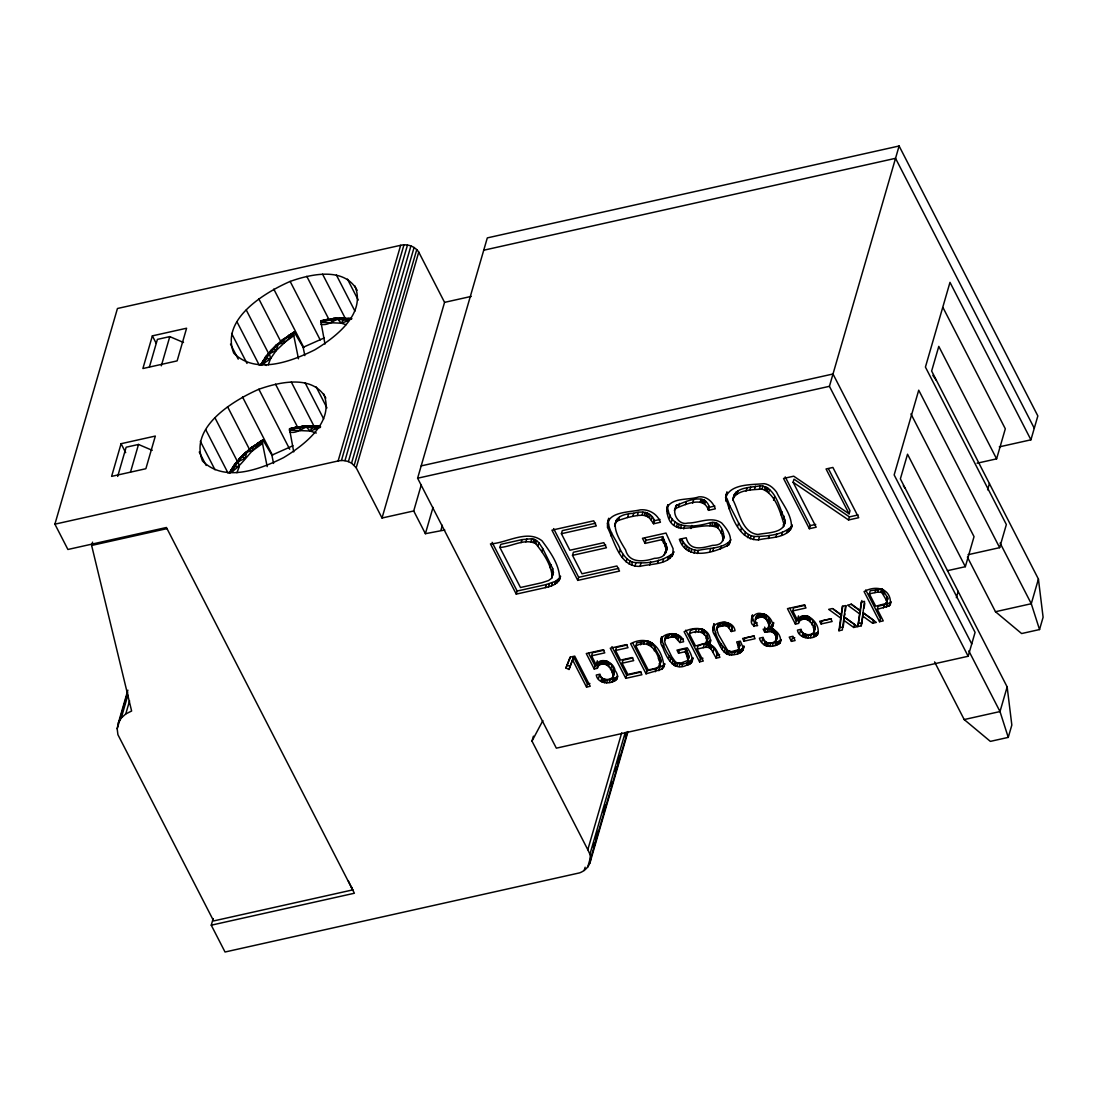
<?xml version="1.0" encoding="UTF-8"?>
<svg xmlns="http://www.w3.org/2000/svg" width="1098" height="1098" viewBox="0 0 1098 1098"><rect width="100%" height="100%" fill="white"/><g stroke="black" fill="none" stroke-linecap="round" stroke-linejoin="round"><path stroke-width="1.5" d="M742.728 650.291L742.838 646.955L740.34 641.136L736.676 641.932L739.023 648.163L737.925 649.892L731.501 651.622L727.905 650.894L718.476 634.548L716.692 628.88L718.463 626.821L724.872 625.531L727.988 626.725L731.323 631.515L735.015 630.691C733.107 616.925 705.026 621.194 714.784 635.371C719.025 642.454 722.511 657.633 734.04 654.614C739.023 654.381 744.087 651.567 743.895 645.899L742.207 651.279M717.584 626.56C719.547 618.696 735.742 622.95 731.323 631.515M591.561 655.822L604.792 652.857L603.2 649.769L586.277 653.543L594.224 669.011L597.504 668.27C597.628 655.575 613.919 661.216 613.768 671.496C616.554 680.225 601.32 682.915 599.975 674.186L596.283 675.009C598.053 687.87 625.352 683.725 615.086 670.562C613.837 662.067 600.606 656.261 596.187 664.825L591.561 655.822L592.453 652.734L604.037 650.153M814.359 629.923C818.916 619.697 799.454 608.045 798.685 623.376L795.405 624.117L787.472 608.649L804.395 604.874L805.987 607.963L792.742 610.913L797.381 619.931L798.507 615.882M733.08 500.125C733.107 486.634 750.84 487.8 760.365 485.741C776.259 487.279 779.264 508.621 785.303 520.493C784.809 533.697 767.351 532.406 757.895 534.479C742.111 532.914 739.201 511.86 733.08 500.125L734.068 495.225M293.729 451.896L289.501 428.934L304.022 426.065L320.547 426.573M324.994 344.058L320.767 321.096L335.302 318.228L351.813 318.736M666.733 510.501L667.79 504.847L666.733 510.501C670.796 542.755 701.1 519.34 717.79 527.85C724.474 535.604 726.245 545.281 712.437 545.377C702.185 548.108 689.777 551.594 686.209 537.773L679.374 539.296C686.483 561.229 714.331 552.829 728.935 544.718C733.574 537.457 726.574 528.371 721.647 522.936C711.696 515.923 698.561 523.115 687.801 523.073C679.827 525.571 672.909 515.552 675.092 508.676C684.534 504.833 703.914 495.088 708.498 510.337L715.333 508.813C712.904 501.841 706.714 496.063 698.891 496.859C689.338 500.386 672.25 497.051 666.898 507.921M772.69 626.436L773.582 623.348L771.07 625.929L770.178 629.017C776.862 624.858 768.216 613.219 761.765 613.755C752.02 610.364 746.146 627.617 757.62 625.654C747.669 610.927 773.678 610.543 769.122 624.474M869.341 593.826L877.782 592.055L881.776 592.44L886.649 600.62L886.8 602.335L885.372 603.694L875.696 606.192L869.341 593.826L870.234 590.738L882.243 589.118L887.541 597.532L887.706 599.247L886.278 600.606M784.26 525.173C780.445 512.629 775.641 494.004 762.039 489.049C752.693 489.955 738.57 489.337 733.176 498.314M323.539 393.619C335.247 421.522 304.503 444.964 283.517 457.66C259.746 469.519 224.363 482.832 202.485 460.982C189.117 427.04 233.133 400.592 258.867 389.255C279.661 381.898 312.971 374.391 325.845 398.121M354.805 285.782C366.512 313.685 335.768 337.127 314.783 349.837C291.011 361.681 255.628 374.994 233.75 353.144C220.382 319.202 264.412 292.754 290.147 281.417C310.926 274.061 344.237 266.553 357.125 290.284M838.954 630.76L840.643 618.037L828.688 609.363L832.339 608.539L841.288 615.196L842.221 606.343L845.597 605.588L844.074 617.035L857.414 626.642L853.722 627.466L843.635 620.178L844.527 617.103L843.209 626.931L839.846 627.685L838.954 630.76L842.317 630.019L843.635 620.178M842.811 606.206L841.288 615.196M863.453 612.876L861.244 625.791L857.867 626.546L859.569 613.809L847.601 605.135L851.252 604.325L860.214 610.968L861.148 602.116L864.51 601.361L862.987 612.821L876.328 622.429L872.649 623.252L862.561 615.964L863.453 612.876L873.541 620.164L872.649 623.252M861.875 600.51L860.214 610.968M671.935 556.466L673.815 551.608C670.041 565.333 650.949 563.466 640.052 566.362C619.752 567.186 614.619 541.589 607.551 527.452C605.863 511.256 629.717 512.505 640.244 509.856C648.918 508.964 657.428 514.029 660.447 522.236L653.612 523.76L654.504 520.685C651.526 511.901 641.438 510.639 633.724 513.274C605.478 514.756 615.388 533.532 625.586 549.92C629.127 563.686 644.197 561.723 654.408 558.333C667.694 558.182 668.476 548.382 661.792 539.667L662.684 536.579L645.967 540.312L645.075 543.4L661.792 539.667M666.143 552.061L667.186 547.531L662.684 536.579M678.55 653.2L676.972 650.112L687.238 647.82C690.834 652.706 696.434 663.837 686.648 665.182C673.705 671.907 666.253 657.318 662.835 647.395C652.665 633.093 680.98 628.07 683.601 641.74L679.895 642.55L680.787 639.461C678.893 632.64 670.549 632.777 665.978 636.36L664.592 640.628L665.196 643.62L671.798 656.824L675.929 662.67L681.144 662.972L688.034 660.378L689.146 656.412L686.03 648.657L679.456 650.126L678.55 653.2L685.138 651.732L686.03 648.657M738.323 645.404L739.215 642.33L739.846 645.61L737.993 647.244M839.846 627.685L841.535 614.949L833.56 609.17M845.405 610.694L846.05 605.78M857.867 626.546L860.461 610.735L851.156 603.982M864.099 608.1L864.757 603.186M861.244 625.791L862.561 615.964M751.471 619.19L752.542 614.894L751.65 617.968M250.207 450.043L251.209 447.641L263.053 440.092L271.879 455.148L273.553 463.425M281.486 342.205L282.474 339.804L294.319 332.255L303.144 347.311L304.832 355.587M559.623 579.181C559.815 565.099 550.167 551.923 542.069 540.847C527.109 529.044 506.549 543.222 490.435 543.881L516.252 594.114L545.377 587.622C551.676 586.263 559.706 583.587 560.529 576.093L558.772 580.924M552.225 577.177C551.471 564.866 543.277 553.063 535.7 543.606C524.432 537.979 511.325 546.928 499.878 547.435L520.479 587.512L541.671 582.777L548.506 580.581L551.635 578.275L553.406 572.442L552.678 568.531L542.7 548.533L538.844 542.618L535.344 539.749L531.775 538.734L521.975 539.626L500.77 544.361L499.878 547.435M213.163 918.601L211.255 925.189L225.035 952.007L579.675 872.855C585.591 870.659 590.463 865.361 590.6 858.828L627.37 732.064M791.37 528.069C792.454 514.866 781.9 503.611 776.588 492.165C773.5 488.061 769.424 484.328 764.112 483.669C751.897 484.959 730.595 483.436 725.6 497.614C730.746 513.425 737.65 540.024 758.498 539.9C769.424 537.059 788.721 538.898 792.262 524.981L790.45 529.881M351.387 886.731L352.678 889.902L213.643 920.934L117.911 734.672L117.184 728.756L118.31 723.102L127.862 690.175M725.6 497.614L727.027 491.89L726.135 494.965M663.947 666.774C662.286 648.273 650.057 633.793 630.581 643.661L646.063 673.815L661.984 669.162L664.839 663.7L663.261 667.968M723.115 540.298C725.874 533.106 719.794 520.315 710.749 522.607C694.005 527.493 670.343 530.485 667.625 507.427M672.923 554.696L673.088 548.671L666.006 533.052L642.454 538.308L645.075 543.4M613.027 676.903C613.713 669.011 603.735 658.608 597.422 667.117M797.381 619.931C803.791 609.431 817.79 620.603 818.175 630.211C819.712 640.82 798.726 640.409 797.464 630.115L801.156 629.291C801.444 636.332 815.21 636.524 814.071 629.689C813.494 622.182 804.024 614.606 798.603 622.223M665.498 637.554L665.978 636.36M635.852 645.926C647.998 639.269 656.673 649.618 659.404 660.9C663.151 667.996 652.541 668.998 648.177 669.89L635.852 645.926L636.744 642.852L647.573 641.095L652.432 643.414L660.296 657.812L661.051 661.216L659.061 664.002M770.178 629.017C776.753 628.756 782.956 637.897 779.607 643.497C772.814 648.163 761.82 647.655 759.432 638.171L763.124 637.348C766.102 649.934 785.715 639.434 771.523 631.583L772.416 628.495L774.365 629.881L777.247 635.22L776.959 637.952M243.866 455.382L245.444 452.486L252.814 450.564L262.518 443.51L262.477 440.051L257.124 443.743L262.216 440.765C250.042 448.245 238.458 458.044 232.502 471.344C243.893 463.246 250.481 450.029 262.257 441.904L257.536 443.112M211.255 925.189L354.393 893.237L166.429 527.493L67.911 549.48L54.9 524.171L117.445 308.497L400.66 245.293C407.317 243.674 414.948 246.309 418.75 252.101L444.566 302.362L382.022 518.023L413.713 510.954L421.344 484.616M118.31 723.102L121.233 718.065L125.762 713.947L131.623 711.01L91.628 545.445L92.575 542.151M121.082 443.702L111.612 476.367L145.869 468.722L155.34 436.057L121.082 443.702L125.68 452.637M152.361 335.864L142.891 368.53L177.135 360.885L186.605 328.22L152.361 335.864L156.177 343.303M117.678 476.408L126.146 447.215L138.513 444.457L152.224 450.317M149.424 366.952L157.412 339.378L169.792 336.619L183.503 342.48M130.525 472.03L138.513 444.457M161.324 365.812L169.792 336.619M117.184 728.756L127.684 692.536M121.233 718.065L127.917 695.007M125.762 713.947L129.578 700.771M54.9 524.171L338.129 460.968L400.66 245.293M338.129 460.968L341.451 460.46L403.982 244.785M341.451 460.46L344.95 460.68L407.482 245.005M382.022 518.023L356.205 467.775L351.552 463.164L348.395 461.599L410.926 245.925M351.552 463.164L414.083 247.489M354.215 465.278L416.76 249.603M356.205 467.775L418.75 252.101M968.011 554.71L999.647 547.655L918.724 390.188L894.156 474.912L975.079 632.379L968.162 656.261L556.343 748.163L417.611 478.22L487.306 237.895L899.111 145.993L1037.843 415.936L1030.926 439.818L999.29 446.872M444.772 530.005L425.393 533.697L433.024 507.345M440.929 530.224L442.37 525.283M521.083 542.7L521.975 539.626M525.873 541.877L526.766 538.802M530.883 541.808L531.775 538.734M516.252 594.114L517.144 591.04L492.11 542.316M533.079 542.261L533.971 539.187M534.452 542.824L535.344 539.749M535.7 543.606L536.606 540.532M537.951 545.692L538.844 542.618M541.808 551.621L542.7 548.533M550.112 567.762L551.004 564.688M545.377 587.622L546.269 584.548L555.67 581.267L559.678 577.836M561.394 533.71L596.324 525.915L593.702 520.823L551.937 530.156L577.768 580.389L619.519 571.07L616.911 565.992L581.981 573.787L572.497 555.341L606.439 547.765L603.818 542.673L569.889 550.249L561.394 533.71L562.286 530.636L595.541 523.211M551.786 571.605L552.678 568.531M548.506 586.826L549.398 583.752M551.635 578.275L553.406 572.442M551.525 585.838L552.418 582.764M554.778 584.342L555.67 581.267M556.919 582.914L557.811 579.826M572.497 555.341L573.389 552.253L605.712 545.047M577.768 580.389L578.66 577.315L553.612 528.591M590.6 858.828L589.914 854.217L587.801 849.715L531.981 741.109L533.422 736.168M607.304 523.719L608.745 518.229C606.508 529.73 616.705 539.557 620.329 549.714C623.129 554.806 626.807 560.021 632.462 562.162C645.83 564.29 661.943 561.847 672.841 553.392M565.923 667.996L570.493 657.071L574.734 656.124L590.23 686.264L586.538 687.101L587.43 684.013L573.581 657.057L568.984 669.464L565.923 667.996L570.082 657.112M607.551 527.452L608.443 524.377M568.984 669.464L573.581 657.057M610.653 535.7L611.545 532.612M614.633 526.12L616.28 520.15M614.798 524.611L617.611 518.558M616.719 521.646L618.49 520.37L619.382 517.295M618.49 520.37L627.534 517.529L628.427 514.454M619.437 552.788L620.329 549.714M627.534 517.529L632.832 516.348L633.724 513.274M622.292 557.551L623.184 554.476M632.832 516.348L637.348 515.525L638.24 512.45M594.224 669.011L595.116 665.923L588.61 653.283M596.187 664.825L597.326 660.776M626.121 561.929L627.013 558.855M597.394 667.694L598.945 662.849M598.575 665.484L599.467 662.41M637.348 515.525L642.056 515.236L642.948 512.162M599.412 665.017L600.304 661.943M629.195 564.152L630.087 561.078M601.333 664.4L602.226 661.325M642.056 515.236L644.375 515.456L645.281 512.382M598.424 678.66L599.316 675.572C603.324 681.817 612.959 680.335 617.79 676.135L616.898 679.209M602.816 664.139L603.708 661.065M631.556 565.237L632.462 562.162M653.612 523.76L649.44 517.927L646.104 515.909L646.996 512.835M604.367 664.029L605.259 660.955M647.642 516.636L648.547 513.548M605.698 664.194L606.59 661.106M600.867 681.213L601.759 678.125M606.329 664.386L607.221 661.312M634.96 566.088L635.852 563.013M601.896 681.885L602.802 678.797M606.865 664.661L607.757 661.586M649.44 517.927L650.332 514.838M607.455 665.141L608.347 662.067M603.2 682.421L604.092 679.346M608.608 666.472L609.5 663.384M651.334 519.985L652.239 516.911M604.682 682.75L605.574 679.662M615.553 650.469L628.015 647.683L626.423 644.595L610.268 648.191L625.764 678.344L641.918 674.735L640.326 671.647L627.864 674.419L622.113 663.219L633.697 660.625L632.105 657.537L620.521 660.131L615.553 650.469L616.445 647.381L627.342 644.951M640.052 566.362L640.944 563.288M606.672 682.819L607.565 679.731M610.502 669.67L611.394 666.582M653.269 523.101L654.161 520.013M609.28 682.448L610.186 679.374M612.135 672.841L613.027 669.753M612.876 674.584L613.768 671.496M612.725 677.452L614.029 673.266M612.19 681.803L613.082 678.715M613.727 681.378L614.619 678.289M615.141 680.774L616.033 677.699M616.28 679.978L617.172 676.89M649.769 565.031L650.661 561.956M622.113 663.219L623.005 660.131L632.928 657.922M667.543 514.001L668.435 510.927M669.396 518.242L670.288 515.168M657.428 563.329L658.32 560.241M663.384 542.769L664.276 539.681M625.764 678.344L626.656 675.256L611.943 646.626M674.392 510.529L675.984 505.588C685.427 501.745 704.806 492 709.404 507.262L708.498 510.337M671.454 521.715L672.347 518.64M675.984 507.894L676.876 504.806M665.223 546.653L666.115 543.565M664.263 554.751L665.155 551.663M662.712 561.901L663.604 558.813M678.674 506.535L679.566 503.46M665.539 553.365L667.186 547.531M674.117 524.968L675.009 521.893M640.683 644.855L641.575 641.767M676.45 526.848L677.342 523.773M667.598 559.898L668.49 556.823M643.62 644.32L644.512 641.232M678.276 527.822L679.168 524.734M669.89 558.47L670.782 555.382M685.468 504.6L686.36 501.525M646.681 644.183L647.573 641.095M680.444 528.509L681.336 525.42M587.801 849.715L621.701 732.833M648.026 644.375L648.918 641.301M649.316 644.828L650.208 641.74M584.191 870.508L585.152 867.228M683.752 528.962L684.644 525.873M589.914 854.217L625.242 732.393M650.524 645.569L651.416 642.495M680.664 541.822L681.556 538.734C684.493 545.335 690.779 550.647 698.287 550.441C708.814 547.71 723.527 549.11 730.952 539.845M692.687 503.104L693.579 500.029M651.539 646.489L652.432 643.414M587.65 867.255L590.518 857.373M593.373 847.491L594.814 842.55M595.761 839.256L598.149 831.035M603.406 812.918L605.794 804.683M611.037 786.58L612.478 781.639M615.333 771.757L616.774 766.816M617.721 763.522L620.109 755.3M625.366 737.183L626.793 732.242M589.832 863.275L628.029 731.556M682.421 544.883L683.313 541.794M646.063 673.815L646.955 670.727L633.024 643.593M654.284 650.771L655.177 647.696M684.576 547.806L685.468 544.718M690.93 528.536L691.822 525.448M686.36 549.59L687.252 546.502M700.167 502.308L701.073 499.219M660.68 639.873L661.572 636.799C663.453 651.91 677.686 675.092 693.181 657.935L691.877 662.053M660.859 642.22L661.751 639.146M701.553 502.459L702.446 499.384M688.46 551.127L689.352 548.053M702.885 502.87L703.791 499.782M658.347 658.676L659.239 655.588M703.406 503.131L704.298 500.057M703.873 503.447L704.765 500.372M655.3 671.756L656.192 668.668L664.153 664.894M664.592 640.628L665.649 636.922M662.835 647.395L663.727 644.306M704.683 504.188L705.575 501.1M659.404 660.9L660.296 657.812M665.086 639.448L666.623 635.756M690.889 552.294L691.795 549.22M665.731 638.83L667.378 635.33M659.184 666.335L661.01 660.09M659.582 665.882L661.051 661.216M666.486 638.405L668.229 637.842L669.121 634.768M658.855 670.741L659.747 667.653M694.101 553.214L695.007 550.125M707.853 509.074L708.745 505.986M668.229 637.842L671.029 637.224L671.921 634.136M661.984 669.162L662.876 666.074M671.029 637.224L671.949 637.06L672.841 633.971M671.949 637.06L672.882 636.964L673.774 633.889M697.395 553.516L698.287 550.441M672.882 636.964L674.158 637.032L675.05 633.944M668.627 658.663L669.519 655.575M679.895 642.55L675.146 637.265L676.039 634.191M675.901 637.609L676.793 634.534M670.096 661.312L670.988 658.224M676.697 638.171L677.59 635.083M709.857 525.695L710.749 522.607M677.988 639.53L678.88 636.456M672.017 663.81L672.909 660.735M711.943 525.489L712.835 522.415M673.678 665.168L674.584 662.08M714.084 525.613L714.976 522.538M674.405 665.58L675.297 662.492M715.265 525.915L716.157 522.826M675.174 665.91L676.066 662.835M716.088 526.285L716.98 523.211M716.623 526.669L717.516 523.581M709.816 551.635L710.708 548.547M676.876 666.39L677.768 663.316M717.79 527.85L718.682 524.762M725.956 501.306L726.492 494.539M679.195 666.568L680.087 663.494M712.767 550.976L713.659 547.888M689.379 633.985L690.271 630.911C697.82 625.75 710.433 629.881 707.002 639.942L706.11 643.03L695.542 645.967L689.379 633.985C696.914 628.825 709.541 632.97 706.11 643.03M681.927 666.239L682.819 663.151M688.034 660.378L686.113 653.639L687.005 650.551M721.07 533.148L721.962 530.059M728.77 508.607L729.662 505.533L726.849 498.231M687.472 656.535L688.364 653.447M722.525 536.263L723.417 533.189M733.862 496.653L734.754 493.565M735.221 495.102L736.113 492.014M695.391 632.64L696.283 629.566M687.719 660.776L689.146 656.412M686.648 665.182L687.54 662.108M720.37 549.082L721.262 545.994M722.662 541.067L724.186 536.373M737.019 493.853L737.911 490.779M687.952 664.825L688.844 661.751M698.218 632.119L699.11 629.044M689.16 664.345L690.052 661.271M690.244 663.727L691.15 660.653M691.177 662.972L692.069 659.884M701.183 632.05L702.075 628.976M701.649 632.187L702.542 629.113M710.09 643.167C711.957 627.672 695.542 625.572 684.109 631.721L699.591 661.861L703.283 661.037L697.134 649.055L698.026 645.981C706.618 641.273 715.361 645.199 717.049 655.094L716.157 658.169L719.904 657.331C717.392 652.363 714.757 643.936 707.51 644.814L708.402 641.74L710.982 640.079L710.09 643.167L707.51 644.814M702.295 632.517L703.2 629.429M727.288 546.2L728.18 543.126M702.816 632.901L703.708 629.827M728.935 544.718L729.827 541.643M703.379 633.491L704.271 630.417M704.216 634.809L705.108 631.734M746.05 491.081L746.942 488.006M737.746 526.066L738.638 522.977L729.662 505.533M697.134 649.055L703.283 647.683L704.175 644.608M706.138 638.569L707.03 635.495M699.591 661.861L700.483 658.786L685.77 630.142M706.645 639.695L707.537 636.607M749.769 490.257L750.661 487.169M706.975 640.834L707.867 637.76M706.563 642.646L707.881 638.693M703.283 647.683L705.63 647.298L706.522 644.224M740.628 530.897L741.521 527.822L738.638 522.977M712.767 628.029L714.002 623.637C713.782 637.238 728.413 663 743.634 647.202M708.43 644.43L709.322 641.356M712.876 630.321L713.769 627.246M705.63 647.298L708.086 647.34L708.979 644.265M709.253 643.95L710.145 640.875M754.532 489.296L755.424 486.222M716.157 658.169L711.257 649.316L709.02 647.6L709.912 644.512M709.651 647.902L710.543 644.814M710.228 648.3L711.12 645.226M714.784 635.371L715.676 632.297M716.692 628.88L717.749 625.187M716.692 629.648L718.092 624.666M711.257 649.316L712.149 646.242M717.68 627.301L718.572 624.227M744.513 535.357L745.405 532.269L741.521 527.822M718.463 626.821L719.355 623.746M759.473 488.816L760.365 485.741M720.329 626.217L721.221 623.142M713.069 652.157L713.961 649.083M747.587 537.622L748.479 534.534L745.405 532.269M722.292 625.778L723.184 622.703M762.039 489.049L762.932 485.961M723.102 625.627L723.994 622.552M723.925 625.531L724.817 622.456M724.872 625.531L725.764 622.442M750.25 538.844L751.142 535.755L748.479 534.534M764.551 489.722L765.443 486.647M725.915 625.668L726.807 622.593M765.855 490.312L766.747 487.238M720.604 646.695L721.496 643.62M726.739 625.942L727.631 622.854M727.398 626.285L728.29 623.211M767.049 491.053L767.941 487.979M727.988 626.725L728.88 623.65M753.352 539.612L754.244 536.524C766.665 536.249 781.584 535.399 791.342 526.793M722.168 649.522L723.074 646.447M729.278 628.111L730.17 625.037M768.696 492.522L769.588 489.434M724.227 652.185L725.119 649.096M731.144 631.158L732.037 628.083M758.498 539.9L759.391 536.826M725.778 653.447L726.67 650.359M726.725 653.983L727.617 650.894M727.754 654.394L728.647 651.32M773.541 500.208L774.447 497.12M729.484 654.806L730.376 651.732M731.57 654.93L732.462 651.841M734.04 654.614L734.933 651.526M768.339 538.569L769.231 535.495M738.46 649.481L739.352 646.393M737.554 653.818L738.46 650.743M738.762 649.11L739.915 645.089M738.83 653.475L739.723 650.4M740.025 653.008L740.917 649.92M744.005 641.177L742.619 638.473L753.695 636.003L755.081 638.707L744.005 641.177L744.897 638.103L754.395 635.989M741.219 652.281L742.111 649.206M781.076 514.852L781.968 511.764M775.943 536.881L776.835 533.793M751.842 621.509L752.363 616.115M828.496 468.887L850.003 510.748L849.111 513.823L793.717 476.189L783.533 478.467L809.363 528.714L816.198 527.191L793.113 482.269L794.005 479.181L849.427 516.884L858.156 514.935M783.135 519.162L784.027 516.087M753.722 626.066L754.614 622.991L752.734 618.435M755.52 619.862L756.851 615.813M753.928 626.478L754.614 622.991M755.657 619.341L757.249 615.456M756.357 618.545L757.881 615.1M783.615 526.642L785.303 520.493M781.515 535.357L782.407 532.269M756.989 618.188L758.444 617.707L759.336 614.633M758.444 617.707L760.269 617.309L761.161 614.221M760.269 617.309L761.71 614.125M760.818 617.2L762.287 614.057M786.607 533.148L787.499 530.059M761.394 617.131L762.396 617.145L763.288 614.07M968.162 656.261L829.429 386.318L899.111 145.993M771.523 631.583L764.743 632.242L763.151 629.154C772.388 629.978 768.6 619.45 763.275 617.323L764.167 614.235M788.68 531.748L789.572 528.66M763.961 617.584L764.853 614.509M764.771 618.105L765.663 615.017M765.828 619.162L766.72 616.074M767.337 621.537L768.243 618.462M761.71 642.152L762.602 639.077C766.459 645.665 776.245 643.757 781.131 639.667L780.239 642.742M764.743 632.242L765.635 629.168L764.579 627.109M768.38 623.554L769.273 620.48M768.765 624.419L769.657 621.344M767.077 631.721L767.969 628.646L771.62 628.331L770.727 631.419M769.012 625.297L769.918 622.223M768.682 627.109L769.959 622.964M764.112 644.828L765.004 641.74M768.861 631.419L769.753 628.344M765.045 645.473L765.937 642.385M770.947 628.591L771.839 625.517M766.198 645.995L767.09 642.92M771.633 628.083L772.525 624.995M772.388 627.205L773.651 622.456M767.529 646.324L768.422 643.25M772.086 631.817L772.978 628.729M772.676 632.187L773.568 629.113M773.472 632.97L774.365 629.881M769.739 646.434L770.645 643.346M774.735 634.919L775.627 631.83M772.361 646.063L773.253 642.975M775.778 636.95L776.67 633.875M776.094 637.622L777 634.548M776.355 638.309L777.247 635.22M775.6 641.452L776.492 638.377L775.723 638.816M776.56 639.214L777.453 636.14M776.066 641.04L777.466 636.813M775.188 645.432L776.08 642.344M809.363 528.714L810.255 525.626L785.207 476.903M776.821 644.979L777.713 641.905M778.331 644.361L779.223 641.273M779.607 643.497L780.5 640.409M792.742 610.913L793.634 607.839L805.218 605.259M795.405 624.117L796.311 621.029L789.805 608.374M791.425 641.369L789.242 637.115L792.934 636.291L795.117 640.546L791.425 641.369L792.317 638.295L794.774 637.746M799.234 621.029L800.126 617.941M799.769 620.59L800.662 617.501M800.593 620.123L801.485 617.035M802.514 619.505L803.42 616.431M799.605 633.752L800.497 630.677C804.409 636.84 813.083 635.166 818.353 631.995L817.461 635.069M804.01 619.245L804.903 616.156M805.561 619.135L806.454 616.06M802.048 636.318L802.94 633.23M806.893 619.286L807.785 616.211M807.524 619.492L808.416 616.403M803.091 636.977L803.983 633.903M808.046 619.766L808.938 616.678M808.65 620.246L809.542 617.158M804.395 637.526L805.287 634.438M809.789 621.578L810.681 618.49M805.877 637.842L806.769 634.768M807.867 637.924L808.759 634.836M811.697 624.762L812.589 621.688M810.475 637.554L811.367 634.466M813.33 627.946L814.222 624.858M814.071 629.689L814.963 626.601M814.208 631.995L815.224 628.372M813.385 636.909L814.277 633.821M793.113 482.269L848.534 519.972L849.427 516.884M814.908 636.483L815.8 633.395M816.322 635.879L817.214 632.805M821.071 623.98L819.671 621.276L830.747 618.805L832.147 621.509L821.071 623.98L821.963 620.905L831.447 618.792M840.643 618.037L841.535 614.949M844.074 617.035L844.966 613.96M853.722 627.466L854.615 624.391L845.789 618.009M859.569 613.809L860.461 610.735M874.914 592.577L875.806 589.502M877.782 592.055L878.675 588.967M880.774 592.014L881.667 588.926M881.351 592.206L882.243 589.118M881.776 592.44L882.682 589.351M877.288 609.28L878.18 606.206L887.308 604.024L891.219 601.896L889.16 605.918L877.288 609.28L883.245 620.878L879.553 621.701L864.071 591.561C876.877 584.493 892.043 589.118 890.327 604.984M882.298 592.81L883.19 589.736M882.861 593.4L883.753 590.326M883.684 594.704L884.576 591.63M883.396 607.921L884.288 604.833M879.553 621.701L880.459 618.627L865.732 589.983M886.251 599.686L887.143 596.598M886.649 600.62L887.541 597.532M886.237 603.173L887.129 600.084M886.594 602.788L887.76 598.479M886.415 607.112L887.308 604.024M889.16 605.918L890.053 602.829M956.344 597.669L958.183 591.342M947.423 570.686L965.334 566.692L974.036 536.648L910.942 413.891M987.61 489.832L989.449 483.504M977.069 463.219L996.6 458.854L1005.315 428.81L942.99 307.564M999.647 547.655L1006.358 524.542L925.422 367.075L949.99 282.351L1030.926 439.818M965.334 566.692L907.524 454.215L900.374 478.865L1007.154 686.909L1000.004 711.559L1008.252 737.389L990.355 741.383L964.195 719.561L934.576 661.916M996.6 458.854L938.79 346.378L931.639 371.028L1038.42 579.071L1031.283 603.722L1039.532 629.552L1021.62 633.546L995.474 611.723L967.407 557.111M1008.252 737.389L1011.834 725.064L1007.154 686.909M1039.532 629.552L1043.1 617.227L1038.42 579.071M268.214 364.879L270.575 358.621L276.188 350.537L278.302 344.113L293.742 332.214L281.719 340.696M229.386 472.703L236.015 462.752L244.909 458.374L247.036 451.951M598.52 663.425L598.396 665.196L595.116 665.923M799.701 618.517L799.591 620.301L796.311 621.029M238.252 460.954L238.993 458.978L245.444 452.486M236.948 472.716L239.309 466.458L238.197 461.585M230.429 471.275L234.423 464.468L244.36 453.639L251.209 447.641L262.257 441.904M785.152 522.099L783.135 525.119M229.66 472.428L240.338 457.55L242.26 456.713L244.909 458.374M689.077 656.961L688.062 658.141M666.431 550.276L667.035 548.973M260.651 364.865L265.689 356.63L276.71 344.648L284.08 342.727L293.784 335.672L293.495 332.927L288.403 335.906L294.319 332.255L291.972 334.245M288.815 335.274L293.523 334.067L276.188 350.537L269.463 353.748L266.183 358.662L263.794 360.144L261.214 365.318L270.575 358.621L269.463 353.748L278.302 344.113M229.949 473.156L232.529 467.981L234.917 466.499L239.309 466.458M531.981 741.109L542.879 720.576M553.118 574.089L551.704 576.066M613.919 673.815L613.164 674.817M329.633 319.957L327.877 319.367L320.767 321.096L337.676 319.23L341.382 323.196L343.482 319.545L348.862 318.187L351.538 318.736L333.284 318.502L320.698 322.29L341.382 323.196L346.035 324.692M298.368 427.795L296.611 427.191L289.501 428.934L306.397 427.067L310.116 431.034L312.216 427.383L317.596 426.024L320.259 426.573L302.019 426.34L289.419 430.128L310.116 431.034L316.306 433.024M724.021 537.224L722.909 538.651M675.984 505.588L675.462 509.362M233.49 466.664L237.305 462.093M263.794 360.144L260.926 364.591L271.618 349.713L273.526 348.876L276.188 350.537M269.463 353.748L265.689 356.63L264.769 358.826L270.259 351.14L276.71 344.648M260.706 442.082L263.053 440.092L257.124 443.743M275.639 345.801L282.474 339.804L293.523 334.067M250.44 448.533L255.793 444.704M326.243 319.573L320.698 322.29M294.978 427.41L289.419 430.128M320.987 324.267C330.127 326.518 336.208 316.43 344.717 318.365L333.284 318.502M289.721 432.104C298.862 434.355 304.942 424.267 313.452 426.202L302.019 426.34M303.144 347.311L324.226 337.923M271.879 455.148L292.96 445.761M341.382 323.196L348.725 320.52L337.676 319.23M310.116 431.034L320.465 427.342L314.879 426.299M322.016 321.247L327.877 319.367L321.206 320.726L325.063 320.74M292.205 428.618L296.611 427.191L289.941 428.563L290.75 429.085M483.724 250.22L895.543 158.318L1034.275 428.261M444.566 302.362L471.248 296.405M421.193 465.895L832.998 373.993L971.73 643.936M91.628 545.445L167.006 528.618M417.611 478.22L829.429 386.318M709.404 507.262L714.867 506.041M654.504 520.685L659.98 519.464M517.144 591.04L546.269 584.548M578.66 577.315L618.75 568.366M810.255 525.626L815.718 524.405M848.534 519.972L858.718 517.693L832.888 467.446L826.053 468.97L849.111 513.823M754.82 623.389L757.291 622.841M765.635 629.168L767.969 628.646M587.43 684.013L589.901 683.464M626.656 675.256L641.191 672.017M646.955 670.727L656.192 668.668M700.483 658.786L702.953 658.237M717.049 655.094L719.547 654.532M858.76 623.458L862.136 622.717M995.474 611.723L1031.283 603.722L1000.1 543.057M964.195 719.561L1000.004 711.559L968.82 650.894M680.787 639.461L683.258 638.926M292.274 428.838L295.321 428.316M270.575 358.621L266.183 358.662L263.767 363.507L266.334 365.469M708.402 641.74L710.241 641.781M306.397 427.067L317.459 428.357M346.144 318.461L350.344 319.243M762.396 617.145L763.275 617.323M674.158 637.032L675.146 637.265M751.142 535.755L754.244 536.524M644.375 515.456L646.104 515.909M344.95 460.68L348.395 461.599M708.086 647.34L709.02 647.6M566.815 664.921L569.889 666.39M932.833 375.379L936.306 380.375M903.297 485.714L905.027 488.212M644.65 537.773L645.967 540.312M685.138 651.732L686.113 653.639M572.689 660.145L586.538 687.101M347.435 279.07L358.223 300.07M336.441 275.118L354.942 311.105M322.579 274.184L345.705 319.175M306.795 276.339L329.139 319.82M413.713 510.954L425.393 533.697M290.147 281.417L320.204 339.913M273.786 289.103L303.844 347.586M316.169 386.908L326.957 407.907M305.175 382.955L323.677 418.942M258.812 298.862L281.17 342.343M291.313 382.022L314.44 427.012M246.268 310.007L268.612 353.501M275.516 384.163L297.874 427.657M236.99 321.81L259.334 365.305M231.609 333.449L247.023 363.452M258.867 389.255L289.707 449.247M230.511 344.141L238.225 359.142M242.507 396.941L272.565 455.423M227.547 406.685L249.891 450.18M214.988 417.844L237.346 461.338M205.724 429.647L228.068 473.142M200.344 441.286L214.988 469.779M199.246 451.978L206.177 465.47M348.231 880.678L352.678 889.902M293.784 335.672L298.464 358.772M262.518 443.51L267.198 466.609M331.404 319.573L331.802 322.716M300.138 427.41L300.536 430.553M283.723 339.57L284.08 342.727M252.458 447.408L252.814 450.564"/></g></svg>
